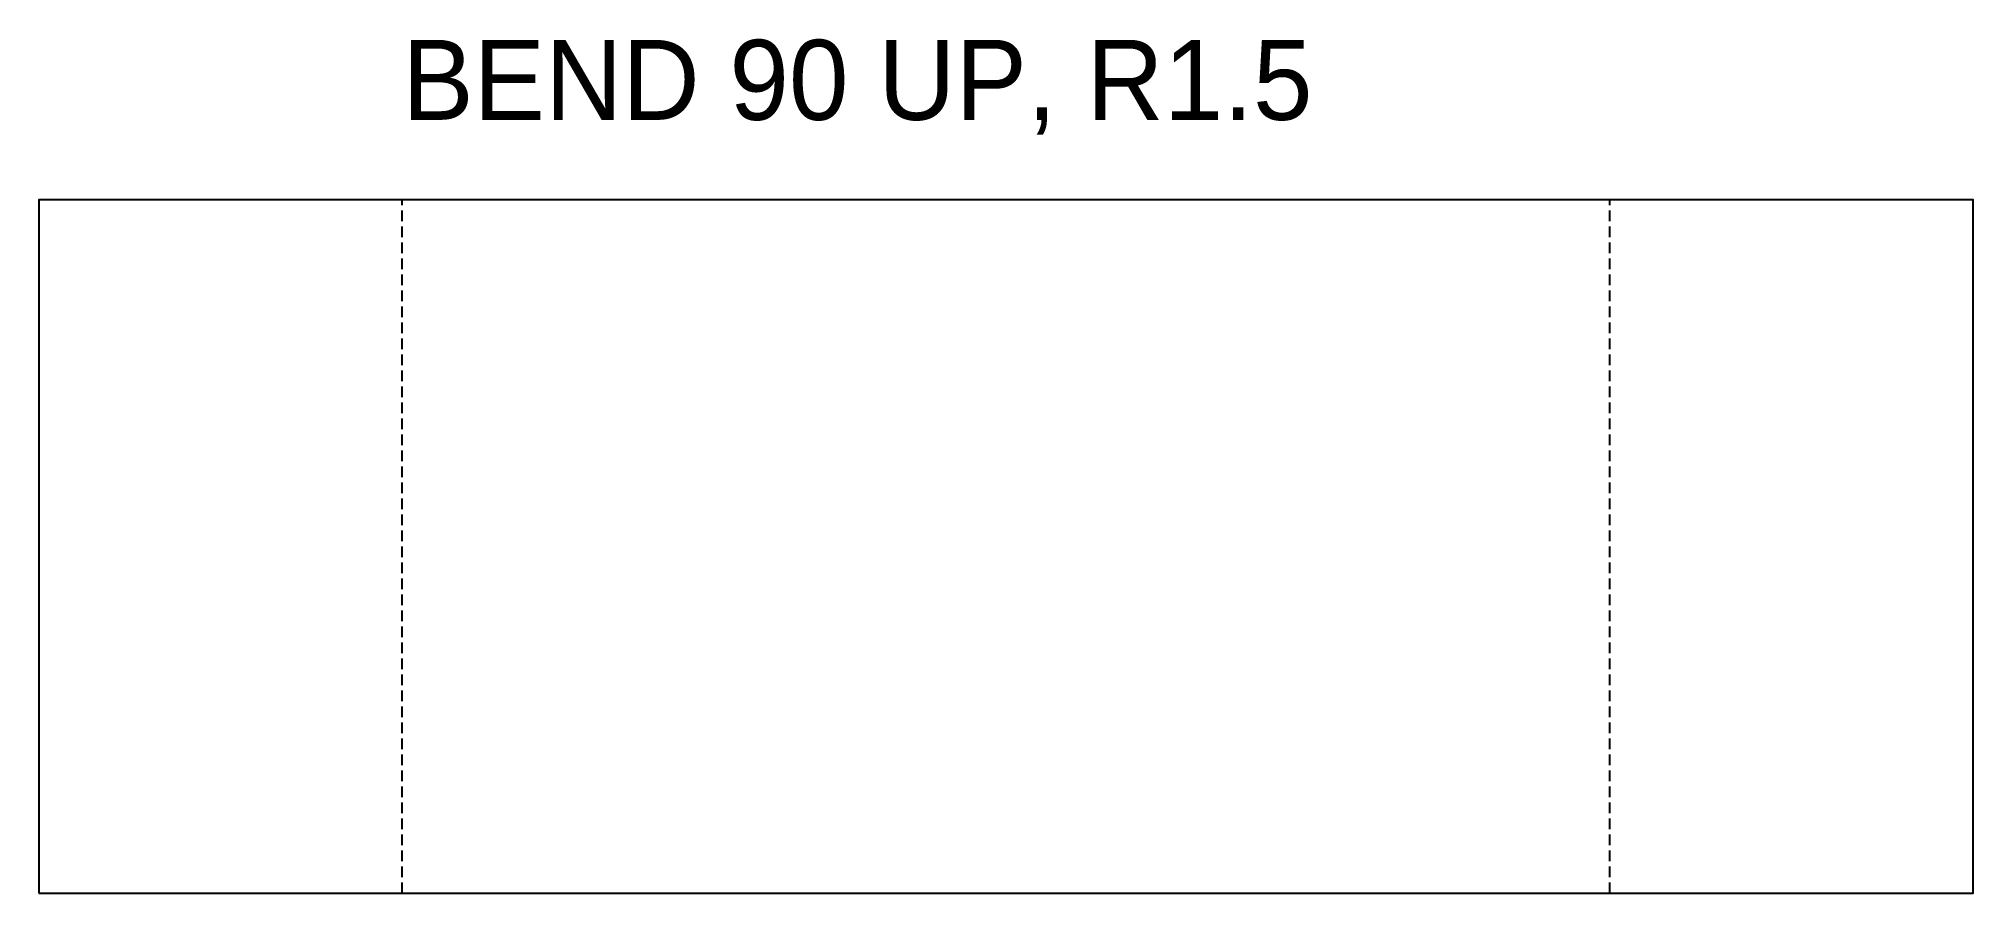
# Model space of a CAD drawing. Header units: metres. Extents: x 0 to 72.5, y 0 to 32.
import ezdxf

# ---------------------------------------------------------------- set-up
doc = ezdxf.new("R2010")
doc.units = ezdxf.units.M
doc.linetypes.add('DASHED', pattern=[0.6, 0.4, -0.2])
doc.layers.add('BEND', color=1, linetype='DASHED')
doc.layers.add('OUTLINE', color=7, linetype='Continuous')

msp = doc.modelspace()

# ---------------------------------------------------------------- linework, layer by layer
at = {"layer": 'BEND'}
for p, q in [((13.626, 0), (13.626, 26)), ((58.877, 0), (58.877, 26))]:
    msp.add_line(p, q, dxfattribs=at)
at = {"layer": 'OUTLINE'}
msp.add_lwpolyline([(0, 0), (72.503, 0), (72.503, 26), (0, 26), (0, 0)], dxfattribs=at)

# ---------------------------------------------------------------- texts
msp.add_text('BEND 90 UP, R1.5', height=3, dxfattribs=at).set_placement((13.626, 29))

doc.saveas('drawing.dxf')
